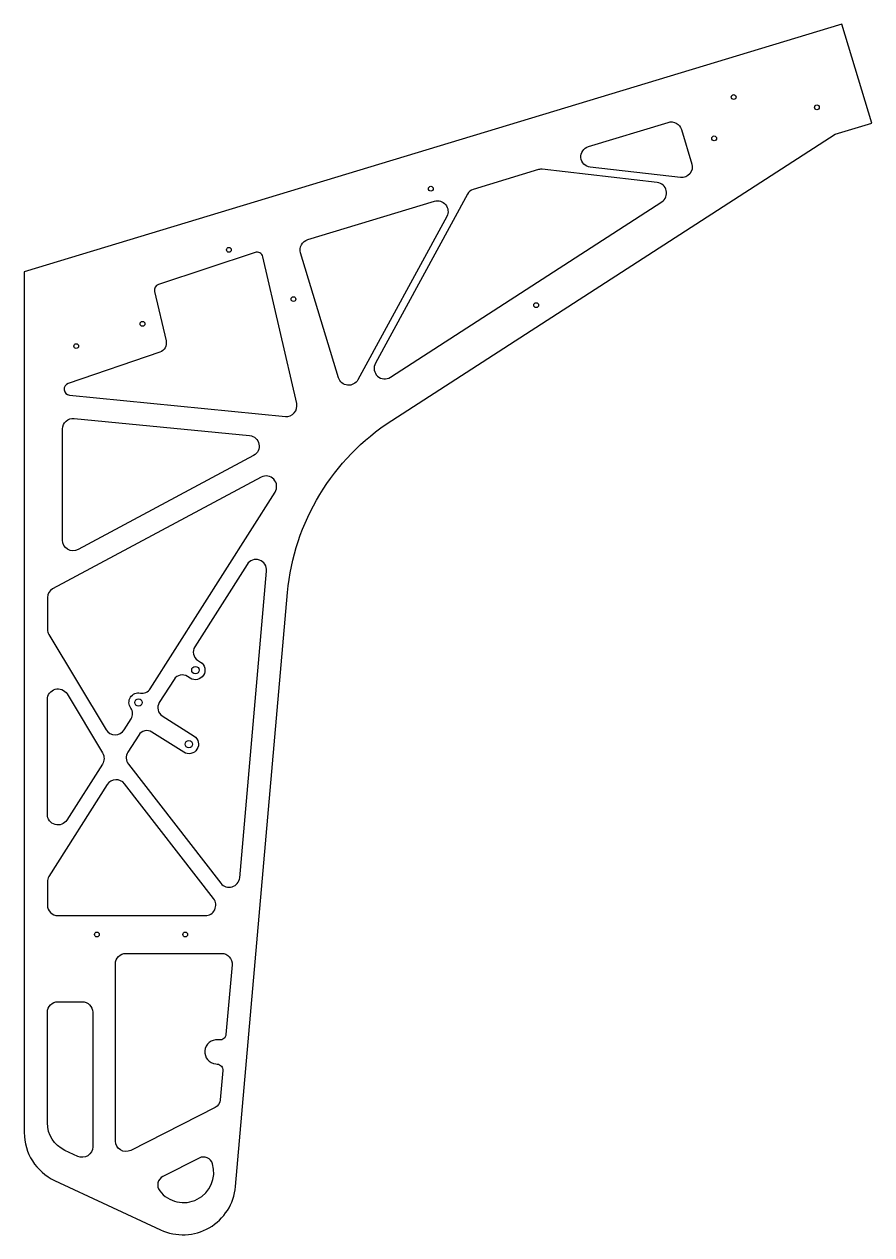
# Model space of a CAD drawing. Header units: inches. Extents: x -5.4 to 16.7, y -15.1 to 16.5.
import ezdxf

# ---------------------------------------------------------------- set-up
doc = ezdxf.new("R2010")
doc.units = ezdxf.units.IN
doc.layers.get('0').update_dxf_attribs({"linetype": 'CONTINUOUS'})

msp = doc.modelspace()

# ---------------------------------------------------------------- linework, layer by layer
for points in [[(1.415, 1.66, -0.230069), (4.135, 6.143), (15.694, 13.603), (16.651, 13.893), (15.87, 16.473), (-5.448, 10.021), (-5.448, -12.419, 0.291473), (-4.654, -13.666), (-1.891, -14.954, 0.520567), (0.06, -13.828)], [(11.343, 13.914, -0.414214), (11.687, 13.73), (11.96, 12.829, -0.53975), (11.665, 12.475), (9.312, 12.746, -0.813898), (9.263, 13.283)], [(6.109, 12.046), (3.709, 7.634, 0.777147), (4.101, 7.271), (11.175, 11.842, 0.703909), (11.057, 12.347), (8.061, 12.692, 0.102598), (7.96, 12.683), (6.256, 12.166, 0.197054)], [(1.76, 10.514, -0.414214), (1.944, 10.858), (5.246, 11.86, -0.670768), (5.569, 11.464), (3.253, 7.207, -0.665595), (2.747, 7.259)], [(-1.914, 7.924), (-4.301, 7.11, 0.806443), (-4.266, 6.804), (1.361, 6.25, 0.512979), (1.656, 6.586), (0.773, 10.411, 0.441742), (0.57, 10.525), (-1.945, 9.692, 0.387211), (-2.049, 9.507), (-1.751, 8.217, -0.384687)], [(0.43, 5.748, -0.741355), (0.533, 5.231), (-4.043, 2.78, -0.566731), (-4.449, 3.023), (-4.449, 5.925, -0.443282), (-4.146, 6.199)], [(-2.669, -1.353, -0.679565), (-2.42, -0.961, 0.307627), (-2.162, -0.849), (1.092, 4.275, 0.771328), (0.729, 4.666), (-4.711, 1.753, 0.276543), (-4.843, 1.533), (-4.843, 0.697, 0.136298), (-4.807, 0.568), (-3.311, -1.916, 0.557418), (-2.843, -1.922), (-2.66, -1.634, 0.307627)], [(-1.849, -1.557), (-1.02, -2.083, -1), (-1.288, -2.505), (-2.117, -1.979, 0.414214), (-2.462, -2.057), (-2.744, -2.501, 0.316334), (-2.729, -2.817), (-0.322, -5.919, 0.682115), (0.17, -5.774), (0.87, 2.22, 0.785441), (0.362, 2.392), (-1.003, 0.24, 0.414214), (-0.926, -0.105), (-0.851, -0.152, -1), (-1.119, -0.574), (-1.194, -0.527, 0.414214), (-1.539, -0.604), (-1.926, -1.212, 0.414214)], [(-4.843, -1.128, -0.760102), (-4.331, -0.986), (-3.405, -2.524, -0.284177), (-3.409, -2.814), (-4.334, -4.272, -0.750754), (-4.843, -4.124)], [(-4.843, -5.879), (-4.843, -6.488, 0.414214), (-4.567, -6.763), (-0.728, -6.763, 0.623693), (-0.51, -6.319), (-2.831, -3.327, 0.519371), (-3.282, -3.348), (-4.804, -5.745, 0.142365)], [(-0.187, -9.861, -0.414214), (-0.358, -10.004), (-0.397, -10.001, 1), (-0.452, -10.628), (-0.413, -10.632, -0.414214), (-0.27, -10.802), (-0.337, -11.566, -0.259017), (-0.472, -11.767), (-2.671, -12.883, -0.559535), (-3.071, -12.638), (-3.071, -8.023, -0.414214), (-2.795, -7.748), (-0.303, -7.748, -0.440011), (-0.029, -8.047)], [(-4.843, -9.283, -0.414214), (-4.567, -9.007), (-3.937, -9.007, -0.414214), (-3.661, -9.283), (-3.661, -12.788, -0.548619), (-4.053, -13.038), (-4.388, -12.882, -0.291473), (-4.843, -12.168)], [(-0.89, -13.083), (-1.831, -13.561, 0.469759), (-1.916, -13.936, 0.829496), (-0.536, -13.236, 0.469759)]]:
    msp.add_lwpolyline(points, format="xyb", close=True)
for centre, radius in [((13.049, 14.575), 0.0625), ((15.22, 14.307), 0.0625), ((12.542, 13.497), 0.0625), ((5.153, 12.185), 0.0625), ((-0.111, 10.592), 0.0625), ((1.572, 9.308), 0.0625), ((7.901, 9.15), 0.0625), ((-2.364, 8.663), 0.0625), ((-4.092, 8.082), 0.0625), ((-0.985, -0.363), 0.0968), ((-2.466, -1.207), 0.0968), ((-1.154, -2.294), 0.0968), ((-3.553, -7.255), 0.0625), ((-1.25, -7.255), 0.0625)]:
    msp.add_circle(centre, radius)

doc.saveas('drawing.dxf')
